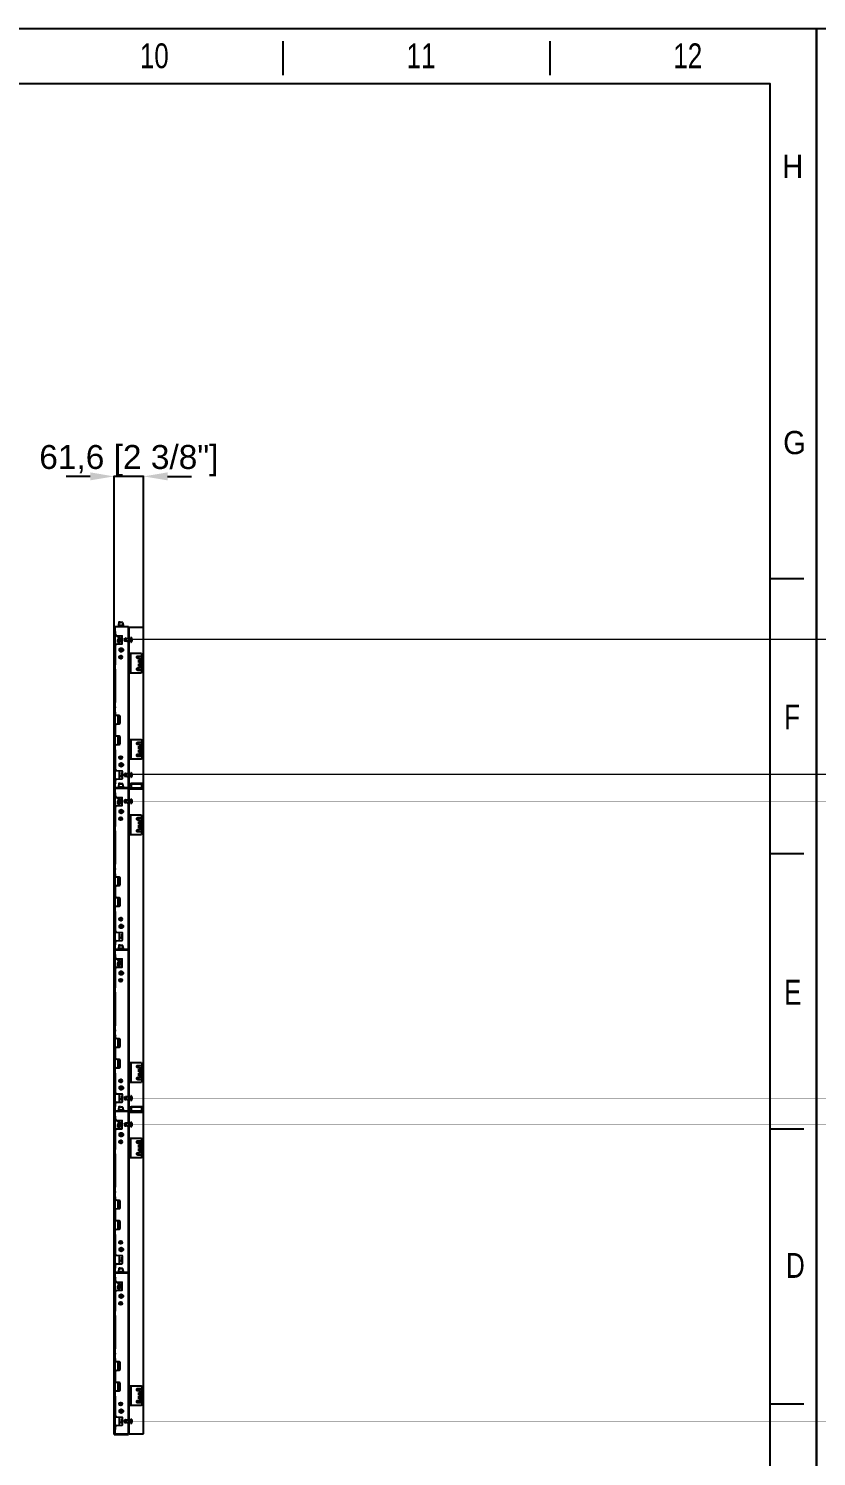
# Model space of a CAD drawing. Header units: millimetres. Extents: x 710 to 26878, y 589 to 5187.
# Drawn here: x 18549 to 20194, y 2204 to 5187 of the extents above; entities that cross this region are included whole.
import ezdxf

# ---------------------------------------------------------------- set-up
doc = ezdxf.new("R2010")
doc.units = ezdxf.units.MM
doc.layers.add('02___PRT_ALL_AXES', color=7, linetype='Continuous')
doc.layers.add('1轮廓线', color=7, linetype='Continuous', lineweight=25)
doc.styles.add('CKSTANDARD', font='arial.ttf')
doc.styles.add('Roamns', font='romans.shx')
doc.styles.get("Standard").update_dxf_attribs({"font": 'arial.ttf'})
doc.dimstyles.new('ISO-25', dxfattribs={"dimtxt": 50, "dimasz": 50, "dimexe": 1.25, "dimexo": 0.625, "dimtad": 1, "dimtxsty": 'Standard', "dimcen": 2.5, "dimadec": 0, "dimazin": 0, "dimtfac": 1, "dimtmove": 0, "dimatfit": 3, "dimfxl": 1, "dimarcsym": 0})

# ---------------------------------------------------------------- blocks, each defined once
blk = doc.blocks.new('standard template')
for p, q in [((31619, 30728), (31619, 30325)), ((34791, 30728), (34791, 30325)), ((37812, 24334), (37409, 24334)), ((37812, 21062), (37409, 21062)), ((37812, 17790), (37409, 17790)), ((37812, 14517), (37409, 14517))]:
    blk.add_line(p, q)
blk.add_lwpolyline([(37963, 4700), (-97, 4700), (-97, 30879), (37963, 30879)], close=True)
at = {"color": 7}
blk.add_lwpolyline([(456, 6674), (456, 5964), (456, 5254), (456, 30226), (37409, 30226), (37409, 5254)], dxfattribs=at)
at = {"style": 'CKSTANDARD'}
for s, height, width, p in [('10', 294.8, 0.75, (29918, 30408)), ('11', 294.8, 0.75, (33090, 30408)), ('12', 294.8, 0.75, (36261, 30408)), ('H', 276, 0.9, (37555, 29102)), ('G', 276, 0.9, (37567, 25817)), ('F', 295, 0.75, (37578, 22543)), ('E', 295, 0.75, (37578, 19270)), ('D', 295, 0.75, (37601, 16020))]:
    blk.add_text(s, height=height, dxfattribs=dict(at, width=width)).set_placement(p)
at = {"style": 'Roamns'}
for tag, p in [('PAGE_NAME', (27466, 7594)), ('PROJECT_NAME', (27466, 6884)), ('DRAWN_NAME', (27466, 6174)), ('VERSION', (34241, 6174)), ('SELECT_DATA', (27466, 5464)), ('PAGE_NUMBER', (34241, 5464))]:
    blk.add_attdef(tag, p, '', height=285, dxfattribs=at)
blk = doc.blocks.new('SFX')
at = {"color": 7, "linetype": 'Continuous'}
for p, q in [((15674.6, 2596.7), (15673.5, 2590.6)), ((15674.6, 2596.7), (15677.8, 2596.7)), ((15677.8, 2597.1), (15675.1, 2597.1)), ((15677.8, 2595.7), (15677.8, 2597.1)), ((15679.2, 2595.7), (15677.8, 2595.7)), ((15679.2, 2595.7), (15679.2, 2597.1)), ((15679.2, 2597.1), (15681.8, 2597.1)), ((15679.2, 2596.7), (15682.3, 2596.7)), ((15682.3, 2596.7), (15683.4, 2590.6)), ((15664.6, 2250.1), (15664.6, 2587.6)), ((15664.6, 2587.6), (15694.4, 2587.6)), ((15666.9, 2250.1), (15666.9, 2587.6)), ((15694.4, 2587.1), (15666.9, 2587.1)), ((15666.9, 2577.6), (15667.7, 2576.8)), ((15667.7, 2572.7), (15666.9, 2572.7)), ((15667.7, 2570.8), (15667.7, 2576.8)), ((15669.6, 2568.8), (15681.2, 2568.4)), ((15670.3, 2568.8), (15670.3, 2568.4)), ((15671.3, 2568.7), (15671.3, 2567.4)), ((15672, 2568.7), (15672, 2567.4)), ((15672.5, 2568.7), (15672.5, 2567.3)), ((15673.5, 2590.6), (15683.4, 2590.6)), ((15673.5, 2564.6), (15673.5, 2567.3)), ((15676, 2568.6), (15676, 2551.1)), ((15681.7, 2551.8), (15681.7, 2567.9)), ((15694.4, 2250.1), (15694.4, 2587.6)), ((15667.7, 2508.5), (15667.7, 2548.9)), ((15669.6, 2550.9), (15681.2, 2551.3)), ((15672.7, 2558.7), (15674.2, 2563.6)), ((15672.7, 2554.2), (15672.7, 2558.7)), ((15672.7, 2554.2), (15676, 2554.2)), ((15673.2, 2553.7), (15676, 2553.7)), ((15673.5, 2564.6), (15676, 2564.6)), ((15674.2, 2564.6), (15674.2, 2558.7)), ((15674.2, 2558.7), (15676, 2558.7)), ((15675.9, 2554.7), (15676, 2554.7)), ((15676.5, 2539.4), (15676.5, 2538.3)), ((15677.7, 2541.3), (15677.7, 2539.1)), ((15677.7, 2539.1), (15681.5, 2539.1)), ((15679.7, 2541.8), (15679.7, 2540.9)), ((15679.7, 2540.9), (15679.7, 2539.1)), ((15679.7, 2540.9), (15681.5, 2540.9)), ((15681.5, 2536.7), (15681.5, 2541)), ((15667.7, 2508.5), (15666.9, 2507.7)), ((15680, 2521.6), (15680, 2526.1)), ((15666.9, 2498.7), (15667.7, 2497.9)), ((15667.7, 2497.2), (15666.9, 2497.2)), ((15667.7, 2487.2), (15666.9, 2487.2)), ((15667.7, 2483.2), (15666.9, 2483.2)), ((15667.7, 2429.6), (15667.7, 2497.9)), ((15664.6, 2418.8), (15666.9, 2418.8)), ((15667.7, 2433.7), (15666.9, 2433.7)), ((15667.7, 2429.6), (15666.9, 2428.8)), ((15666.9, 2419.4), (15667.1, 2419.4)), ((15666.9, 2418.2), (15667.1, 2418.2)), ((15666.9, 2408.8), (15667.7, 2408)), ((15667.7, 2404), (15666.9, 2404)), ((15667.7, 2403.3), (15667.7, 2408)), ((15675, 2401.5), (15669.1, 2401.8)), ((15672.8, 2384.1), (15672.8, 2401.6)), ((15673.4, 2384.1), (15673.4, 2400.6)), ((15673.4, 2400.6), (15674.4, 2400.6)), ((15674.4, 2399.6), (15673.4, 2399.6)), ((15673.4, 2386.7), (15674.4, 2386.7)), ((15673.8, 2400.6), (15673.8, 2401.5)), ((15674.4, 2399.1), (15674.4, 2400.8)), ((15676.4, 2400.8), (15674.4, 2400.8)), ((15674.4, 2399.3), (15676.9, 2399.3)), ((15674.4, 2384.2), (15674.4, 2397.7)), ((15674.4, 2393.8), (15676.9, 2393.8)), ((15674.7, 2393.8), (15674.7, 2397.3)), ((15676.9, 2399.2), (15674.9, 2399.2)), ((15676.9, 2398.2), (15674.9, 2398.2)), ((15676.9, 2397.8), (15674.9, 2397.8)), ((15676.9, 2397.6), (15674.9, 2397.6)), ((15674.9, 2393.8), (15674.9, 2384.2)), ((15676.4, 2400.8), (15676.4, 2399.3)), ((15676.7, 2397.8), (15676.7, 2398.2)), ((15676.7, 2397), (15676.7, 2397.6)), ((15676.7, 2397), (15676.9, 2397)), ((15676.9, 2386.2), (15676.9, 2399.5)), ((15667.7, 2360.3), (15667.7, 2382.4)), ((15669.1, 2383.9), (15675, 2384.2)), ((15675, 2358.5), (15669.1, 2358.8)), ((15672.8, 2341.1), (15672.8, 2358.6)), ((15674.4, 2384.7), (15673.4, 2384.7)), ((15673.4, 2358.6), (15673.4, 2341.1)), ((15673.8, 2356.4), (15673.8, 2358.5)), ((15673.8, 2357.6), (15673.8, 2358.5)), ((15673.8, 2358.5), (15673.8, 2357.6)), ((15673.8, 2357.4), (15673.8, 2357.6)), ((15673.8, 2357.6), (15673.8, 2357.6)), ((15673.8, 2357.4), (15676.7, 2357.4)), ((15673.8, 2356.4), (15676.9, 2356.4)), ((15674.4, 2344), (15674.4, 2356.4)), ((15674.5, 2357.6), (15674.5, 2357.6)), ((15674.7, 2357.4), (15674.7, 2357.6)), ((15674.7, 2357.6), (15674.7, 2357.6)), ((15674.9, 2357.6), (15674.8, 2357.6)), ((15674.9, 2357.4), (15674.9, 2357.6)), ((15674.9, 2356.4), (15674.9, 2347.8)), ((15675, 2357.6), (15675, 2358.5)), ((15675.1, 2358.5), (15675.1, 2357.6)), ((15675.1, 2357.6), (15675.1, 2357.6)), ((15676.3, 2357.4), (15676.3, 2356.4)), ((15676.9, 2343.2), (15676.9, 2356.5)), ((15667.7, 2339.8), (15666.9, 2339)), ((15666.9, 2330), (15667.7, 2329.2)), ((15667.7, 2328.5), (15666.9, 2328.5)), ((15667.7, 2288.8), (15667.7, 2329.2)), ((15669.1, 2340.9), (15675, 2341.2)), ((15673.4, 2356.1), (15674.4, 2356.1)), ((15673.4, 2354.1), (15674.4, 2354.1)), ((15674.4, 2352.1), (15673.4, 2352.1)), ((15673.4, 2342), (15674.4, 2342)), ((15674.4, 2347.8), (15676.9, 2347.8)), ((15674.4, 2341.2), (15674.4, 2342.6)), ((15674.4, 2342.3), (15676.7, 2342.3)), ((15674.7, 2347.8), (15674.7, 2344.3)), ((15676.9, 2344.1), (15674.9, 2344.1)), ((15676.9, 2343.8), (15674.9, 2343.8)), ((15674.9, 2343.5), (15676.9, 2343.5)), ((15674.9, 2342.5), (15676.8, 2342.5)), ((15676.4, 2342.3), (15676.4, 2341.9)), ((15676.7, 2344.7), (15676.7, 2344.1)), ((15676.9, 2344.7), (15676.7, 2344.7)), ((15676.7, 2343.8), (15676.7, 2343.5)), ((15667.7, 2318.5), (15666.9, 2318.5)), ((15667.7, 2314.5), (15666.9, 2314.5)), ((15675.7, 2314.4), (15676.5, 2314.4)), ((15676.5, 2314.2), (15675.7, 2314.2)), ((15676, 2313.3), (15675.7, 2313.3)), ((15675.8, 2314.6), (15676.5, 2314.6)), ((15675.8, 2313.1), (15676, 2313.1)), ((15676, 2313.1), (15676, 2313.6)), ((15676.5, 2313.6), (15676, 2313.6)), ((15676.2, 2312.3), (15678.4, 2312.3)), ((15676.5, 2312.3), (15676.5, 2315.8)), ((15676.5, 2314.7), (15678.4, 2314.7)), ((15676.5, 2299.4), (15676.5, 2298.3)), ((15677.2, 2312), (15677.2, 2311.4)), ((15677.2, 2312), (15678.3, 2312)), ((15677.3, 2315.7), (15677.3, 2316.4)), ((15677.3, 2315.7), (15677.5, 2315.5)), ((15677.5, 2315.5), (15678.5, 2315.5)), ((15678.2, 2315.5), (15678.2, 2316.6)), ((15678.2, 2314.9), (15678.2, 2315.5)), ((15678.2, 2315.3), (15678.2, 2315.5)), ((15678.2, 2315.3), (15678.2, 2314.9)), ((15678.2, 2315.3), (15678.2, 2315.3)), ((15678.2, 2314.9), (15678.4, 2314.9)), ((15678.3, 2311.5), (15678.3, 2312.3)), ((15678.5, 2311.5), (15678.3, 2311.5)), ((15678.4, 2314.9), (15678.4, 2312.3)), ((15678.4, 2314.9), (15678.4, 2314.9)), ((15678.4, 2313.6), (15678.5, 2313.6)), ((15678.5, 2311.1), (15678.5, 2316.6)), ((15678.5, 2312.8), (15680.1, 2312.8)), ((15678.5, 2300.8), (15678.5, 2301.7)), ((15678.5, 2300.8), (15680.1, 2300.8)), ((15680.1, 2311.7), (15680.1, 2316)), ((15680.1, 2315.7), (15680.4, 2315.7)), ((15680.4, 2315.5), (15680.1, 2315.5)), ((15680.1, 2314.8), (15681, 2314.8)), ((15680.6, 2312.1), (15680.1, 2312.1)), ((15680.1, 2300.8), (15680.1, 2301.8)), ((15680.4, 2314.8), (15680.4, 2315.7)), ((15681.5, 2296.7), (15681.5, 2301)), ((15667.7, 2260.9), (15667.7, 2266.9)), ((15669.6, 2286.8), (15681.2, 2286.4)), ((15669.6, 2268.9), (15681.2, 2269.3)), ((15676, 2269.7), (15675.9, 2269.1)), ((15676, 2269.1), (15676, 2286.6)), ((15681.7, 2285.9), (15681.7, 2269.8)), ((15664.6, 2250.1), (15694.4, 2250.1)), ((15667.7, 2265), (15666.9, 2265)), ((15667.7, 2260.9), (15666.9, 2260.1)), ((15694.4, 2250.6), (15666.9, 2250.6))]:
    blk.add_line(p, q, dxfattribs=at)
blk.add_lwpolyline([(15674.5, 2357.6), (15674.5, 2357.6), (15674.5, 2357.6), (15674.5, 2357.6), (15674.5, 2357.6), (15674.5, 2357.6), (15674.6, 2357.6), (15674.6, 2357.6), (15674.6, 2357.6), (15674.6, 2357.6), (15674.6, 2357.6), (15674.6, 2357.6), (15674.6, 2357.6), (15674.7, 2357.6), (15674.7, 2357.6), (15674.7, 2357.6), (15674.7, 2357.6), (15674.7, 2357.6), (15674.8, 2357.6), (15674.8, 2357.6), (15674.8, 2357.6), (15674.9, 2357.6), (15674.9, 2357.6), (15674.9, 2357.6), (15675, 2357.6), (15675, 2357.6), (15675.1, 2357.6), (15675.1, 2357.6), (15675.1, 2357.6)], dxfattribs=at)
for centre, radius in [((15679.5, 2538.8), 4), ((15679.5, 2538.8), 3.5), ((15678.4, 2523.8), 3.25), ((15678.4, 2523.8), 2.75), ((15678.4, 2313.8), 3.25), ((15679.5, 2298.8), 4), ((15678.4, 2313.8), 2.75), ((15679.5, 2298.8), 3.5)]:
    blk.add_circle(centre, radius, dxfattribs=at)
for centre, radius, start, end in [((15675.1, 2596.6), 0.5, 90, 169.5401), ((15681.8, 2596.6), 0.5, 10.4599, 90), ((15669.7, 2570.8), 2, 180, 268), ((15671.3, 2568.4), 1, 180, 270), ((15672, 2567.9), 0.5, 270, 0), ((15681.2, 2567.9), 0.5, 0, 88), ((15669.7, 2548.9), 2, 92, 180), ((15673.2, 2554.2), 0.5, 180, 270), ((15681.2, 2551.8), 0.5, 272, 0), ((15667.1, 2418.8), 0.6, 270, 90), ((15669.2, 2403.3), 1.5, 180, 267), ((15674.9, 2397.7), 1.5, 90, 180), ((15674.9, 2397.7), 0.5, 90, 180), ((15674.9, 2397.3), 0.5, 90, 180), ((15674.9, 2397.3), 0.25, 90, 180), ((15674.9, 2399.5), 2, 0, 87), ((15674.9, 2386.2), 2, 273, 0), ((15669.2, 2382.4), 1.5, 93, 180), ((15669.2, 2360.3), 1.5, 180, 267), ((15674.6, 2356.2), 1.47, 93.1542, 93.4167), ((15674.6, 2356.5), 1.12, 93.4199, 93.8034), ((15674.5, 2357.7), 0.1, 269.5906, 282.5108), ((15674.9, 2356.5), 2, 0, 87), ((15669.2, 2339.4), 1.5, 93, 166.4821), ((15674.9, 2344), 1.5, 180, 270), ((15674.9, 2344.3), 0.5, 202.6838, 270), ((15674.9, 2344), 0.5, 180, 270), ((15674.9, 2344.3), 0.25, 180, 270), ((15674.9, 2343.2), 2, 273, 0), ((15678.2, 2313), 0.3, 0, 47.4527), ((15669.7, 2288.8), 2, 180, 268), ((15669.7, 2266.9), 2, 92, 180), ((15681.2, 2285.9), 0.5, 0, 88), ((15681.2, 2269.8), 0.5, 272, 0)]:
    blk.add_arc(centre, radius, start, end, dxfattribs=at)
for centre, major_axis, start_param, end_param in [((15676.3, 2357.6), (2.5, 0), 2.133333, 2.941258), ((15675.3, 2357.6), (1.5, 0), 2.941258, 3.141593)]:
    blk.add_ellipse(centre, major_axis=major_axis, ratio=0.010472, start_param=start_param, end_param=end_param, dxfattribs=at)
for points, knots in [([(15675.4, 2555), (15675.4, 2555.3), (15675.3, 2555.9), (15675.3, 2556.8), (15675.2, 2557.8), (15675.2, 2558.4), (15675.2, 2558.7)], [0, 0, 0, 0, 0.249676, 0.499611, 0.749736, 1, 1, 1, 1]), ([(15675.9, 2554.7), (15675.9, 2554.7), (15675.9, 2554.7), (15675.8, 2554.7), (15675.7, 2554.7), (15675.7, 2554.8), (15675.6, 2554.8), (15675.5, 2554.8), (15675.5, 2554.9), (15675.5, 2554.9), (15675.4, 2554.9), (15675.4, 2555), (15675.4, 2555)], [0, 0, 0, 0, 0.121008, 0.241247, 0.36109, 0.481137, 0.602404, 0.726734, 0.791174, 0.857896, 0.927515, 1, 1, 1, 1]), ([(15675.4, 2555), (15675.5, 2555), (15675.7, 2555), (15675.9, 2555), (15676, 2555)], [0, 0, 0, 0, 0.447573, 1, 1, 1, 1]), ([(15673.8, 2357.6), (15673.8, 2357.6), (15673.8, 2357.6), (15673.8, 2357.6), (15673.8, 2357.6), (15673.8, 2357.6), (15673.8, 2357.6), (15673.8, 2357.6), (15673.9, 2357.6), (15673.9, 2357.6), (15673.9, 2357.6), (15673.9, 2357.6), (15673.9, 2357.6), (15673.9, 2357.6), (15673.9, 2357.6), (15673.9, 2357.6), (15673.9, 2357.6), (15674, 2357.6), (15674, 2357.6), (15674, 2357.6), (15674.1, 2357.6), (15674.1, 2357.6), (15674.1, 2357.6), (15674.2, 2357.6), (15674.2, 2357.6), (15674.3, 2357.6)], [0, 0, 0, 0, 0.000397, 0.001341, 0.002873, 0.005, 0.007721, 0.011035, 0.019436, 0.030188, 0.043272, 0.058671, 0.076345, 0.096242, 0.118309, 0.168736, 0.227192, 0.293102, 0.365785, 0.444557, 0.528683, 0.617368, 0.70981, 0.805123, 1, 1, 1, 1]), ([(15674.3, 2357.6), (15674.3, 2357.6), (15674.4, 2357.6), (15674.5, 2357.6), (15674.5, 2357.6)], [0, 0, 0, 0, 0.264624, 1, 1, 1, 1]), ([(15674.5, 2357.6), (15674.5, 2357.6), (15674.5, 2357.6), (15674.5, 2357.6), (15674.5, 2357.6), (15674.5, 2357.6), (15674.5, 2357.6), (15674.5, 2357.6), (15674.5, 2357.6), (15674.5, 2357.6), (15674.5, 2357.6), (15674.5, 2357.6)], [0, 0, 0, 0, 0.230704, 0.430979, 0.600813, 0.740214, 0.849238, 0.928055, 0.956297, 0.977307, 1, 1, 1, 1]), ([(15674.5, 2357.6), (15674.5, 2357.6), (15674.5, 2357.6), (15674.5, 2357.6), (15674.5, 2357.6)], [0, 0, 0, 0, 0.256955, 1, 1, 1, 1]), ([(15674.6, 2357.6), (15674.6, 2357.6), (15674.5, 2357.6), (15674.5, 2357.6), (15674.5, 2357.6)], [0, 0, 0, 0, 0.497217, 1, 1, 1, 1]), ([(15674.7, 2357.6), (15674.6, 2357.6), (15674.6, 2357.6), (15674.6, 2357.6), (15674.6, 2357.6)], [0, 0, 0, 0, 0.569845, 1, 1, 1, 1]), ([(15674.8, 2357.6), (15674.8, 2357.6), (15674.8, 2357.6), (15674.7, 2357.6), (15674.7, 2357.6)], [0, 0, 0, 0, 0.543325, 1, 1, 1, 1]), ([(15675.1, 2357.6), (15675.1, 2357.6), (15675, 2357.6), (15674.9, 2357.6), (15674.9, 2357.6)], [0, 0, 0, 0, 0.271766, 1, 1, 1, 1]), ([(15675.1, 2357.6), (15675.1, 2357.6), (15675.1, 2357.6), (15675.1, 2357.6), (15675.1, 2357.6), (15675.1, 2357.6), (15675.1, 2357.6), (15675.1, 2357.6), (15675.1, 2357.6), (15675.1, 2357.6), (15675.1, 2357.6), (15675.1, 2357.6), (15675.1, 2357.6), (15675.1, 2357.6), (15675.1, 2357.6), (15675.1, 2357.6), (15675.1, 2357.6), (15675.1, 2357.6), (15675, 2357.6), (15675, 2357.6), (15675, 2357.6), (15675, 2357.6), (15675, 2357.6), (15675, 2357.6), (15675, 2357.6)], [0, 0, 0, 0, 0.000431, 0.001551, 0.003388, 0.005941, 0.009206, 0.01318, 0.023233, 0.036061, 0.051623, 0.069875, 0.090733, 0.114084, 0.139811, 0.197932, 0.264155, 0.337294, 0.415974, 0.498813, 0.584384, 0.671202, 0.842554, 1, 1, 1, 1])]:
    blk.add_open_spline(points, degree=3, knots=knots, dxfattribs=at)
at = {"layer": '02___PRT_ALL_AXES', "color": 7, "linetype": 'Continuous'}
for p, q in [((15671.3, 2567.4), (15672, 2567.4)), ((15673.5, 2567.3), (15672.5, 2567.3)), ((15673.5, 2590.6), (15673.5, 2587.6)), ((15674, 2568.6), (15674, 2568.6)), ((15681.7, 2565.1), (15681, 2565.1)), ((15683.4, 2590.6), (15683.4, 2587.6)), ((15681, 2562.6), (15676, 2562.6)), ((15681, 2555.1), (15681, 2565.1)), ((15681.7, 2555.1), (15681, 2555.1)), ((15681, 2275.1), (15676, 2275.1)), ((15681, 2272.6), (15681, 2282.6)), ((15681.7, 2282.6), (15681, 2282.6)), ((15681.7, 2272.6), (15681, 2272.6))]:
    blk.add_line(p, q, dxfattribs=at)
for centre in [(15679.5, 2538.8), (15679.5, 2298.8)]:
    blk.add_circle(centre, 3, dxfattribs=at)
blk.add_arc((15667.7, 2570.3), 6.51, 344.6553, 344.7992, dxfattribs=at)
blk.add_open_spline([(15673.5, 2567.3), (15673.5, 2567.3), (15673.5, 2567.3), (15673.5, 2567.3), (15673.5, 2567.3), (15673.5, 2567.3), (15673.5, 2567.3), (15673.5, 2567.3), (15673.5, 2567.3), (15673.5, 2567.3), (15673.5, 2567.3), (15673.5, 2567.3), (15673.5, 2567.3), (15673.5, 2567.3), (15673.5, 2567.4), (15673.5, 2567.4), (15673.5, 2567.4), (15673.5, 2567.4), (15673.5, 2567.5), (15673.5, 2567.5), (15673.6, 2567.5), (15673.6, 2567.6), (15673.6, 2567.7), (15673.7, 2567.8), (15673.7, 2567.9), (15673.7, 2568), (15673.8, 2568.1), (15673.8, 2568.2), (15673.9, 2568.4), (15673.9, 2568.5), (15674, 2568.6)], degree=3, knots=[0, 0, 0, 0, 0.000071, 0.000284, 0.000638, 0.001135, 0.001772, 0.002551, 0.004533, 0.007078, 0.010185, 0.013854, 0.018083, 0.028208, 0.040534, 0.055037, 0.071688, 0.09045, 0.111285, 0.134154, 0.159013, 0.21452, 0.277426, 0.347338, 0.423856, 0.50658, 0.595122, 0.689102, 0.788149, 1, 1, 1, 1], dxfattribs=at)
blk = doc.blocks.new('*U81')
blk.add_blockref('SFX', (-15679.5, -2423.6))
blk = doc.blocks.new('*U82')
at = {"color": 0, "linetype": 'ByBlock', "lineweight": -2, "transparency": 16777216}
for p in [(0, 1350), (0, 1012.5), (0, 675), (0, 337.5), (0, 0)]:
    blk.add_blockref('*U81', p, dxfattribs=at)
blk = doc.blocks.new('rdgx')
at = {"color": 114, "linetype": 'Continuous', "lineweight": -3, "true_color": 0x139b48}
for p, q in [((18120.1, 8185.2), (18120.1, 8868.7)), ((18120.1, 8868.7), (18146.4, 8868.7)), ((18124.1, 8866.2), (18120.1, 8866.2)), ((18124.1, 8857.7), (18124.1, 8867.7)), ((18149.6, 8868.2), (18149.6, 8864.2)), ((18150.1, 8867.7), (18149.6, 8868.2)), ((18150.1, 8864.7), (18149.6, 8864.2)), ((18150.1, 8867.7), (18150.1, 8864.7)), ((18150.1, 8857.7), (18120.1, 8857.7)), ((18150.1, 8185.2), (18150.1, 8857.7)), ((18123.8, 8763.7), (18123.8, 8801.7)), ((18124.1, 8763), (18124.1, 8802.5)), ((18124.8, 8802.7), (18150.1, 8802.7)), ((18146.6, 8762.7), (18146.6, 8802.7)), ((18150.1, 8800.2), (18146.6, 8800.2)), ((18124.1, 8797.2), (18124.2, 8797.2)), ((18124.6, 8796.7), (18124.1, 8796.7)), ((18124.6, 8796.7), (18124.6, 8768.7)), ((18125.1, 8797.2), (18125.1, 8797.7)), ((18133.1, 8797.7), (18125.1, 8797.7)), ((18133.1, 8797.2), (18125.1, 8797.2)), ((18126.6, 8774.7), (18126.6, 8790.7)), ((18126.6, 8790.7), (18127.1, 8790.7)), ((18126.6, 8774.7), (18127.1, 8774.7)), ((18127.1, 8774.7), (18127.1, 8790.7)), ((18129.1, 8793.2), (18129.1, 8792.7)), ((18129.1, 8793.2), (18133.1, 8793.2)), ((18129.1, 8792.7), (18133.1, 8792.7)), ((18129.1, 8772.2), (18129.1, 8772.7)), ((18133.1, 8772.7), (18129.1, 8772.7)), ((18133.1, 8772.2), (18129.1, 8772.2)), ((18133.1, 8797.2), (18133.1, 8797.7)), ((18133.1, 8793.2), (18133.1, 8792.7)), ((18133.1, 8772.2), (18133.1, 8772.7)), ((18133.6, 8793.7), (18133.6, 8796.7)), ((18133.6, 8796.7), (18134.1, 8796.7)), ((18133.6, 8793.7), (18134.1, 8793.7)), ((18133.6, 8768.7), (18133.6, 8771.7)), ((18133.6, 8771.7), (18134.1, 8771.7)), ((18134.1, 8793.7), (18134.1, 8796.7)), ((18134.1, 8768.7), (18134.1, 8771.7)), ((18124.6, 8768.7), (18124.1, 8768.7)), ((18124.1, 8768.2), (18124.2, 8768.2)), ((18150.1, 8762.7), (18124.8, 8762.7)), ((18125.1, 8768.2), (18125.1, 8767.7)), ((18125.1, 8768.2), (18133.1, 8768.2)), ((18125.1, 8767.7), (18133.1, 8767.7)), ((18133.1, 8768.2), (18133.1, 8767.7)), ((18133.6, 8768.7), (18134.1, 8768.7)), ((18150.1, 8765.2), (18146.6, 8765.2)), ((18123.8, 8284.2), (18123.8, 8246.2)), ((18124.1, 8285), (18124.1, 8245.5)), ((18124.1, 8279.7), (18124.2, 8279.7)), ((18124.6, 8279.2), (18124.1, 8279.2)), ((18124.6, 8279.2), (18124.6, 8251.2)), ((18124.8, 8285.2), (18150.1, 8285.2)), ((18133.1, 8280.2), (18125.1, 8280.2)), ((18125.1, 8279.7), (18125.1, 8280.2)), ((18133.1, 8279.7), (18125.1, 8279.7)), ((18126.6, 8273.2), (18127.1, 8273.2)), ((18126.6, 8257.2), (18126.6, 8273.2)), ((18127.1, 8257.2), (18127.1, 8273.2)), ((18129.1, 8275.7), (18133.1, 8275.7)), ((18129.1, 8275.7), (18129.1, 8275.2)), ((18129.1, 8275.2), (18133.1, 8275.2)), ((18133.1, 8279.7), (18133.1, 8280.2)), ((18133.1, 8275.7), (18133.1, 8275.2)), ((18133.6, 8279.2), (18134.1, 8279.2)), ((18133.6, 8276.2), (18133.6, 8279.2)), ((18133.6, 8276.2), (18134.1, 8276.2)), ((18134.1, 8276.2), (18134.1, 8279.2)), ((18146.6, 8285.2), (18146.6, 8245.2)), ((18150.1, 8282.7), (18146.6, 8282.7)), ((18124.6, 8251.2), (18124.1, 8251.2)), ((18124.1, 8250.7), (18124.2, 8250.7)), ((18150.1, 8245.2), (18124.8, 8245.2)), ((18125.1, 8250.7), (18133.1, 8250.7)), ((18125.1, 8250.7), (18125.1, 8250.2)), ((18125.1, 8250.2), (18133.1, 8250.2)), ((18126.6, 8257.2), (18127.1, 8257.2)), ((18133.1, 8255.2), (18129.1, 8255.2)), ((18129.1, 8254.7), (18129.1, 8255.2)), ((18133.1, 8254.7), (18129.1, 8254.7)), ((18133.1, 8254.7), (18133.1, 8255.2)), ((18133.1, 8250.7), (18133.1, 8250.2)), ((18133.6, 8254.2), (18134.1, 8254.2)), ((18133.6, 8251.2), (18133.6, 8254.2)), ((18133.6, 8251.2), (18134.1, 8251.2)), ((18134.1, 8251.2), (18134.1, 8254.2)), ((18150.1, 8247.7), (18146.6, 8247.7)), ((18150.1, 8185.2), (18120.1, 8185.2))]:
    blk.add_line(p, q, dxfattribs=at)
for centre, radius, start, end in [((18124.8, 8801.7), 1, 90, 180), ((18125.1, 8796.7), 1, 90, 180), ((18125.1, 8796.7), 0.5, 90, 180), ((18129.1, 8790.7), 2.5, 90, 180), ((18129.1, 8774.7), 2.5, 180, 270), ((18129.1, 8790.7), 2, 90, 180), ((18129.1, 8774.7), 2, 180, 270), ((18133.1, 8796.7), 1, 0, 90), ((18133.1, 8796.7), 0.5, 0, 90), ((18133.1, 8793.7), 1, 270, 0), ((18133.1, 8793.7), 0.5, 270, 0), ((18133.1, 8771.7), 1, 0, 90), ((18133.1, 8771.7), 0.5, 0, 90), ((18124.8, 8763.7), 1, 180, 270), ((18125.1, 8768.7), 1, 180, 270), ((18125.1, 8768.7), 0.5, 180, 270), ((18133.1, 8768.7), 1, 270, 0), ((18133.1, 8768.7), 0.5, 270, 0), ((18124.8, 8284.2), 1, 90, 180), ((18125.1, 8279.2), 1, 90, 180), ((18125.1, 8279.2), 0.5, 90, 180), ((18129.1, 8273.2), 2.5, 90, 180), ((18129.1, 8273.2), 2, 90, 180), ((18133.1, 8279.2), 1, 0, 90), ((18133.1, 8279.2), 0.5, 0, 90), ((18133.1, 8276.2), 1, 270, 0), ((18133.1, 8276.2), 0.5, 270, 0), ((18124.8, 8246.2), 1, 180, 270), ((18125.1, 8251.2), 1, 180, 270), ((18125.1, 8251.2), 0.5, 180, 270), ((18129.1, 8257.2), 2.5, 180, 270), ((18129.1, 8257.2), 2, 180, 270), ((18133.1, 8254.2), 1, 0, 90), ((18133.1, 8254.2), 0.5, 0, 90), ((18133.1, 8251.2), 1, 270, 0), ((18133.1, 8251.2), 0.5, 270, 0)]:
    blk.add_arc(centre, radius, start, end, dxfattribs=at)
at = {"layer": '02___PRT_ALL_AXES', "color": 114, "linetype": 'Continuous', "lineweight": -3, "true_color": 0x139b48}
for p, q in [((18124.1, 8867.7), (18146.4, 8867.7)), ((18146.4, 8868.7), (18146.4, 8857.7)), ((18146.4, 8868.2), (18149.6, 8868.2)), ((18146.4, 8864.2), (18149.6, 8864.2)), ((18130.1, 8789.6), (18127.1, 8789.6)), ((18130.1, 8783.9), (18127.1, 8783.9)), ((18130.1, 8781.6), (18127.1, 8781.6)), ((18130.1, 8775.9), (18127.1, 8775.9)), ((18130.1, 8783.9), (18130.1, 8789.6)), ((18130.1, 8775.9), (18130.1, 8781.6)), ((18130.1, 8272.1), (18127.1, 8272.1)), ((18130.1, 8266.4), (18127.1, 8266.4)), ((18130.1, 8264.1), (18127.1, 8264.1)), ((18130.1, 8266.4), (18130.1, 8272.1)), ((18130.1, 8258.4), (18130.1, 8264.1)), ((18130.1, 8258.4), (18127.1, 8258.4))]:
    blk.add_line(p, q, dxfattribs=at)
blk = doc.blocks.new('*U168')
blk.add_blockref('rdgx', (-18135.1, -8527))
blk = doc.blocks.new('*U169')
at = {"color": 0, "linetype": 'ByBlock', "lineweight": -2, "transparency": 16777216}
for p in [(0, 675), (0, 0)]:
    blk.add_blockref('*U168', p, dxfattribs=at)
blk = doc.blocks.new('tghb')
at = {"layer": '1轮廓线', "linetype": 'Continuous', "lineweight": 25}
for p, q in [((15727.2, 4005.7), (15729, 4007.5)), ((15727.2, 4005.3), (15727.2, 4005.7)), ((15727.2, 4003.7), (15727.2, 4005.3)), ((15727.2, 4002.2), (15727.2, 4003.4)), ((15727.2, 4000.3), (15727.2, 4001.9)), ((15727.2, 3999.9), (15727.2, 4000.3)), ((15729, 3998.1), (15727.2, 3999.9)), ((15729, 4007.5), (15729.6, 4007.5)), ((15729.6, 3998.1), (15729, 3998.1)), ((15729.5, 4001.6), (15729.5, 4004.1)), ((15729.6, 4007.5), (15729.7, 4007.4)), ((15729.7, 3998.2), (15729.6, 3998.1)), ((15729.7, 4007.4), (15729.7, 4005.1)), ((15729.7, 4005.1), (15733.2, 4005.1)), ((15729.7, 4000.6), (15729.7, 3998.2)), ((15733.2, 4000.6), (15729.7, 4000.6)), ((15733.2, 4007), (15734.2, 4007.5)), ((15733.2, 4005.1), (15733.2, 4007)), ((15733.2, 3998.6), (15733.2, 4000.6)), ((15734.2, 3998.1), (15733.2, 3998.6)), ((15734.2, 4007.5), (15734.9, 4007.5)), ((15734.9, 3998.1), (15734.2, 3998.1)), ((15734.9, 4007.5), (15735, 4007.4)), ((15735, 3998.2), (15734.9, 3998.1)), ((15735, 4007.7), (15735, 4005.2)), ((15735, 4005.2), (15735.7, 4005.2)), ((15735.8, 4000.4), (15735, 4000.4)), ((15735, 4000.4), (15735, 3998.2)), ((15735.7, 4005.2), (15735.7, 4005.2)), ((15735.8, 4000), (15735.8, 4000.4)), ((15735.9, 3999.9), (15735.8, 4000)), ((15735.9, 4005), (15735.9, 4005)), ((15735.9, 3999.9), (15735.9, 3999.9)), ((15736.3, 4005.8), (15736.3, 4005.8)), ((15736.3, 4005.8), (15736.4, 4005.8)), ((15736.4, 4005.8), (15736.4, 4005.8)), ((15736.4, 4000.7), (15736.4, 4000.7)), ((15736.8, 3999.9), (15736.8, 3999.9)), ((15736.9, 3999.9), (15736.8, 3999.9)), ((15736.9, 4005), (15736.9, 4005)), ((15736.9, 3999.9), (15736.9, 3999.9)), ((15737.3, 4005.8), (15737.3, 4005.8)), ((15737.3, 4005.8), (15737.4, 4005.8)), ((15737.4, 4005.8), (15737.4, 4005.8)), ((15737.4, 4000.7), (15737.4, 4000.7)), ((15737.8, 3999.9), (15737.8, 3999.9)), ((15737.9, 3999.9), (15737.8, 3999.9)), ((15737.9, 4005), (15737.9, 4005)), ((15737.9, 3999.9), (15737.9, 3999.9)), ((15738.3, 4005.8), (15738.3, 4005.8)), ((15738.3, 4005.8), (15738.4, 4005.8)), ((15738.4, 4005.8), (15738.4, 4005.8)), ((15738.4, 4000.7), (15738.4, 4000.7)), ((15738.8, 3999.9), (15738.8, 3999.9)), ((15738.9, 3999.9), (15738.8, 3999.9)), ((15738.9, 4005), (15738.9, 4005)), ((15738.9, 3999.9), (15738.9, 3999.9)), ((15739.3, 4005.8), (15739.3, 4005.8)), ((15739.3, 4005.8), (15739.4, 4005.8)), ((15739.4, 4005.8), (15739.4, 4005.8)), ((15739.4, 4000.7), (15739.4, 4000.7)), ((15739.8, 3999.9), (15739.8, 3999.9)), ((15739.9, 3999.9), (15739.8, 3999.9)), ((15739.9, 4005), (15739.9, 4005)), ((15739.9, 3999.9), (15739.9, 3999.9)), ((15740.3, 4005.8), (15740.3, 4005.8)), ((15740.3, 4005.8), (15740.4, 4005.8)), ((15740.4, 4005.8), (15740.4, 4005.8)), ((15740.4, 4000.7), (15740.4, 4000.7)), ((15742.7, 4004.3), (15740.5, 4004.3)), ((15740.5, 4004.3), (15740.5, 4001.3)), ((15742.9, 4002.8), (15740.5, 4002.8)), ((15740.5, 4001.3), (15742.7, 4001.3)), ((15740.8, 3999.9), (15740.8, 3999.9)), ((15740.9, 3999.9), (15740.8, 3999.9)), ((15740.9, 4005), (15740.9, 4005)), ((15740.9, 3999.9), (15740.9, 3999.9)), ((15741.3, 4005.8), (15741.3, 4005.8)), ((15741.3, 4005.8), (15741.4, 4005.8)), ((15741.4, 4005.8), (15741.4, 4005.8)), ((15741.4, 4000.7), (15741.4, 4000.7)), ((15741.8, 3999.9), (15741.8, 3999.9)), ((15741.9, 3999.9), (15741.8, 3999.9)), ((15741.9, 4005), (15741.9, 4005)), ((15741.9, 3999.9), (15741.9, 3999.9)), ((15742.3, 4005.8), (15742.3, 4005.8)), ((15742.3, 4005.8), (15742.4, 4005.8)), ((15742.4, 4005.8), (15742.4, 4005.8)), ((15742.4, 4000.7), (15742.4, 4000.7)), ((15743, 4004.6), (15742.7, 4004.3)), ((15742.7, 4001.3), (15743, 4001)), ((15743, 4000.4), (15742.7, 4000.1)), ((15742.7, 4000.1), (15742.7, 4000.1)), ((15742.9, 4005), (15742.9, 4005)), ((15743, 4005.2), (15743, 4005.2)), ((15743, 4005.2), (15743, 4004.6)), ((15743, 4004.6), (15743, 4001)), ((15743, 4001), (15743, 4000.4))]:
    blk.add_line(p, q, dxfattribs=at)
at = {"layer": '1轮廓线'}
for p, q in [((15727.2, 4005.3), (15729.5, 4004.1)), ((15727.2, 4000.3), (15729.5, 4001.6)), ((15729.5, 4004.1), (15729.9, 4002.8)), ((15729.5, 4001.6), (15729.9, 4002.8)), ((15740.5, 4004.3), (15740.1, 4002.8)), ((15740.5, 4001.3), (15740.1, 4002.8))]:
    blk.add_line(p, q, dxfattribs=at)
at = {"layer": '1轮廓线', "linetype": 'Continuous', "lineweight": 25}
for points, degree, knots in [([(15727.2, 4003.4), (15727.2, 4003.4), (15727.2, 4003.5), (15727.2, 4003.5), (15727.2, 4003.6), (15727.2, 4003.6), (15727.2, 4003.7), (15727.2, 4003.7)], 2, [0, 0, 0, 0.25, 0.25, 0.5, 0.75, 0.75, 1, 1, 1]), ([(15727.2, 4001.9), (15727.2, 4002), (15727.2, 4002.1), (15727.2, 4002.1), (15727.2, 4002.2), (15727.2, 4002.2), (15727.2, 4002.2), (15727.2, 4002.2)], 2, [0, 0, 0, 0.250039, 0.250039, 0.500079, 0.750118, 0.750118, 1, 1, 1]), ([(15738.9, 3999.9), (15738.9, 3999.9), (15738.9, 3999.9), (15738.9, 3999.9), (15738.9, 3999.9), (15738.9, 3999.9)], 3, [0, 0, 0, 0, 0.097677, 0.097677, 1, 1, 1, 1]), ([(15741.9, 3999.9), (15741.9, 3999.9), (15741.9, 3999.9), (15741.9, 3999.9), (15741.9, 3999.9), (15741.9, 3999.9)], 3, [0, 0, 0, 0, 0.90212, 0.90212, 1, 1, 1, 1]), ([(15743, 4004.3), (15742.8, 4004.3), (15742.7, 4004.3), (15742.7, 4004.3)], 2, [0, 0, 0, 0.500069, 1, 1, 1]), ([(15742.9, 4002.8), (15742.8, 4003), (15742.7, 4003.2), (15742.7, 4003.4), (15742.7, 4003.8), (15742.8, 4004.1), (15742.9, 4004.3)], 2, [0, 0, 0, 0.25, 0.25, 0.5, 0.75, 1, 1, 1]), ([(15742.9, 4001.3), (15742.8, 4001.5), (15742.7, 4001.7), (15742.7, 4001.9), (15742.7, 4002.3), (15742.8, 4002.6), (15742.9, 4002.8)], 2, [0, 0, 0, 0.25, 0.25, 0.5, 0.75, 1, 1, 1])]:
    blk.add_open_spline(points, degree=degree, knots=knots, dxfattribs=at)
for points, degree in [([(15735.7, 4005.2), (15735.8, 4005.2), (15735.8, 4005.1), (15735.9, 4005)], 3), ([(15735.9, 4005), (15736, 4005.3), (15736.2, 4005.5), (15736.3, 4005.8)], 3), ([(15736.2, 4005.6), (15736, 4005.3), (15735.9, 4005)], 2), ([(15736.4, 4000.7), (15736.2, 4000.4), (15736.1, 4000.1), (15735.9, 3999.9)], 3), ([(15736.4, 4005.8), (15736.6, 4005.5), (15736.7, 4005.3), (15736.9, 4005)], 3), ([(15736.8, 3999.9), (15736.7, 4000.1), (15736.5, 4000.4), (15736.4, 4000.7)], 3), ([(15736.9, 4005), (15737, 4005.3), (15737.2, 4005.5), (15737.3, 4005.8)], 3), ([(15737.4, 4000.7), (15737.2, 4000.4), (15737.1, 4000.1), (15736.9, 3999.9)], 3), ([(15736.9, 3999.9), (15736.9, 3999.9), (15736.9, 3999.9), (15736.9, 3999.9)], 3), ([(15737.3, 4005.7), (15737.3, 4005.8), (15737.3, 4005.8), (15737.3, 4005.8)], 3), ([(15737.4, 4005.8), (15737.6, 4005.5), (15737.7, 4005.3), (15737.9, 4005)], 3), ([(15737.8, 3999.9), (15737.7, 4000.1), (15737.5, 4000.4), (15737.4, 4000.7)], 3), ([(15737.9, 4005), (15738, 4005.3), (15738.2, 4005.5), (15738.3, 4005.8)], 3), ([(15738.4, 4000.7), (15738.2, 4000.4), (15738.1, 4000.1), (15737.9, 3999.9)], 3), ([(15737.9, 3999.9), (15737.9, 3999.9), (15737.9, 3999.9), (15737.9, 3999.9)], 3), ([(15738.3, 4005.7), (15738.3, 4005.8), (15738.3, 4005.8), (15738.3, 4005.8)], 3), ([(15738.4, 4005.8), (15738.6, 4005.5), (15738.7, 4005.3), (15738.9, 4005)], 3), ([(15738.8, 3999.9), (15738.7, 4000.1), (15738.5, 4000.4), (15738.4, 4000.7)], 3), ([(15738.9, 4005), (15739, 4005.3), (15739.2, 4005.5), (15739.3, 4005.8)], 3), ([(15738.9, 3999.9), (15739.2, 4000.3), (15739.4, 4000.7)], 2), ([(15739.4, 4000.7), (15739.2, 4000.4), (15739.1, 4000.1), (15738.9, 3999.9)], 3), ([(15739.3, 4005.7), (15739.3, 4005.8), (15739.3, 4005.8), (15739.3, 4005.8)], 3), ([(15739.4, 4005.8), (15739.6, 4005.5), (15739.7, 4005.3), (15739.9, 4005)], 3), ([(15739.8, 3999.9), (15739.7, 4000.1), (15739.5, 4000.4), (15739.4, 4000.7)], 3), ([(15739.9, 4005), (15740, 4005.3), (15740.2, 4005.5), (15740.3, 4005.8)], 3), ([(15740.3, 4005.7), (15740.1, 4005.4), (15739.9, 4005)], 2), ([(15740.4, 4000.7), (15740.2, 4000.4), (15740.1, 4000.1), (15739.9, 3999.9)], 3), ([(15740.3, 4005.7), (15740.3, 4005.8), (15740.3, 4005.8), (15740.3, 4005.8)], 3), ([(15740.4, 4005.8), (15740.6, 4005.5), (15740.7, 4005.3), (15740.9, 4005)], 3), ([(15740.8, 3999.9), (15740.7, 4000.1), (15740.5, 4000.4), (15740.4, 4000.7)], 3), ([(15740.9, 4005), (15741, 4005.3), (15741.2, 4005.5), (15741.3, 4005.8)], 3), ([(15741.4, 4000.7), (15741.2, 4000.4), (15741.1, 4000.1), (15740.9, 3999.9)], 3), ([(15741.3, 4005.7), (15741.3, 4005.8), (15741.3, 4005.8), (15741.3, 4005.8)], 3), ([(15741.4, 4005.8), (15741.6, 4005.5), (15741.7, 4005.3), (15741.9, 4005)], 3), ([(15741.8, 3999.9), (15741.7, 4000.1), (15741.5, 4000.4), (15741.4, 4000.7)], 3), ([(15741.9, 4005), (15742, 4005.3), (15742.2, 4005.5), (15742.3, 4005.8)], 3), ([(15742.4, 4000.7), (15742.2, 4000.4), (15742.1, 4000.1), (15741.9, 3999.9)], 3), ([(15742.4, 4005.8), (15742.6, 4005.5), (15742.7, 4005.3), (15742.9, 4005)], 3), ([(15742.7, 4000.1), (15742.6, 4000.3), (15742.5, 4000.5), (15742.4, 4000.7)], 3), ([(15742.7, 4001.3), (15742.7, 4001.3), (15742.8, 4001.3), (15742.9, 4001.3)], 2), ([(15742.9, 4005), (15742.9, 4005.1), (15742.9, 4005.1), (15743, 4005.2)], 3)]:
    blk.add_open_spline(points, degree=degree, dxfattribs=at)
blk = doc.blocks.new('*U165')
at = {"xscale": -1}
for p in [(15735.1, -3692.9), (15735.1, -4312.9)]:
    blk.add_blockref('tghb', p, dxfattribs=at)
blk = doc.blocks.new('*U167')
at = {"color": 0, "linetype": 'ByBlock', "lineweight": -2, "transparency": 16777216}
for p in [(0, 675), (0, 0)]:
    blk.add_blockref('*U165', p, dxfattribs=at)
blk = doc.blocks.new('TDG')
at = {"color": 114, "linetype": 'Continuous', "true_color": 0x139b48}
for p, q in [((21749.8, 6122.6), (21749.8, 6457.6)), ((21779.8, 6457.6), (21749.8, 6457.6)), ((21779.8, 6122.6), (21779.8, 6457.6)), ((21753.5, 6363.6), (21753.5, 6401.6)), ((21753.8, 6362.9), (21753.8, 6402.3)), ((21753.8, 6397.1), (21753.9, 6397.1)), ((21754.3, 6396.6), (21753.8, 6396.6)), ((21754.3, 6396.6), (21754.3, 6368.6)), ((21754.5, 6402.6), (21779.8, 6402.6)), ((21754.8, 6397.1), (21754.8, 6397.6)), ((21762.8, 6397.6), (21754.8, 6397.6)), ((21762.8, 6397.1), (21754.8, 6397.1)), ((21756.3, 6374.6), (21756.3, 6390.6)), ((21756.3, 6390.6), (21756.8, 6390.6)), ((21756.8, 6374.6), (21756.8, 6390.6)), ((21758.8, 6393.1), (21758.8, 6392.6)), ((21758.8, 6393.1), (21762.8, 6393.1)), ((21758.8, 6392.6), (21762.8, 6392.6)), ((21762.8, 6397.1), (21762.8, 6397.6)), ((21762.8, 6393.1), (21762.8, 6392.6)), ((21763.3, 6393.6), (21763.3, 6396.6)), ((21763.3, 6396.6), (21763.8, 6396.6)), ((21763.3, 6393.6), (21763.8, 6393.6)), ((21763.8, 6393.6), (21763.8, 6396.6)), ((21776.3, 6362.6), (21776.3, 6402.6)), ((21779.8, 6400.1), (21776.3, 6400.1)), ((21754.3, 6368.6), (21753.8, 6368.6)), ((21753.8, 6368.1), (21753.9, 6368.1)), ((21779.8, 6362.6), (21754.5, 6362.6)), ((21754.8, 6368.1), (21754.8, 6367.6)), ((21754.8, 6368.1), (21762.8, 6368.1)), ((21754.8, 6367.6), (21762.8, 6367.6)), ((21756.3, 6374.6), (21756.8, 6374.6)), ((21758.8, 6372.1), (21758.8, 6372.6)), ((21762.8, 6372.6), (21758.8, 6372.6)), ((21762.8, 6372.1), (21758.8, 6372.1)), ((21762.8, 6372.1), (21762.8, 6372.6)), ((21762.8, 6368.1), (21762.8, 6367.6)), ((21763.3, 6368.6), (21763.3, 6371.6)), ((21763.3, 6371.6), (21763.8, 6371.6)), ((21763.3, 6368.6), (21763.8, 6368.6)), ((21763.8, 6368.6), (21763.8, 6371.6)), ((21779.8, 6365.1), (21776.3, 6365.1)), ((21753.5, 6221.6), (21753.5, 6183.6)), ((21753.8, 6222.3), (21753.8, 6182.9)), ((21753.8, 6217.1), (21753.9, 6217.1)), ((21754.3, 6216.6), (21753.8, 6216.6)), ((21754.3, 6216.6), (21754.3, 6188.6)), ((21754.5, 6222.6), (21779.8, 6222.6)), ((21762.8, 6217.6), (21754.8, 6217.6)), ((21754.8, 6217.1), (21754.8, 6217.6)), ((21762.8, 6217.1), (21754.8, 6217.1)), ((21756.3, 6210.6), (21756.8, 6210.6)), ((21756.3, 6194.6), (21756.3, 6210.6)), ((21756.8, 6194.6), (21756.8, 6210.6)), ((21758.8, 6213.1), (21762.8, 6213.1)), ((21758.8, 6213.1), (21758.8, 6212.6)), ((21758.8, 6212.6), (21762.8, 6212.6)), ((21762.8, 6217.1), (21762.8, 6217.6)), ((21762.8, 6213.1), (21762.8, 6212.6)), ((21763.3, 6216.6), (21763.8, 6216.6)), ((21763.3, 6213.6), (21763.3, 6216.6)), ((21763.3, 6213.6), (21763.8, 6213.6)), ((21763.8, 6213.6), (21763.8, 6216.6)), ((21776.3, 6222.6), (21776.3, 6182.6)), ((21779.8, 6220.1), (21776.3, 6220.1)), ((21754.3, 6188.6), (21753.8, 6188.6)), ((21753.8, 6188.1), (21753.9, 6188.1)), ((21779.8, 6182.6), (21754.5, 6182.6)), ((21754.8, 6188.1), (21762.8, 6188.1)), ((21754.8, 6188.1), (21754.8, 6187.6)), ((21754.8, 6187.6), (21762.8, 6187.6)), ((21756.3, 6194.6), (21756.8, 6194.6)), ((21762.8, 6192.6), (21758.8, 6192.6)), ((21758.8, 6192.1), (21758.8, 6192.6)), ((21762.8, 6192.1), (21758.8, 6192.1)), ((21762.8, 6192.1), (21762.8, 6192.6)), ((21762.8, 6188.1), (21762.8, 6187.6)), ((21763.3, 6191.6), (21763.8, 6191.6)), ((21763.3, 6188.6), (21763.3, 6191.6)), ((21763.3, 6188.6), (21763.8, 6188.6)), ((21763.8, 6188.6), (21763.8, 6191.6)), ((21779.8, 6185.1), (21776.3, 6185.1)), ((21779.8, 6122.6), (21749.8, 6122.6))]:
    blk.add_line(p, q, dxfattribs=at)
for centre, radius, start, end in [((21754.5, 6401.6), 1, 90, 180), ((21754.8, 6396.6), 1, 90, 180), ((21754.8, 6396.6), 0.5, 90, 180), ((21758.8, 6390.6), 2.5, 90, 180), ((21758.8, 6390.6), 2, 90, 180), ((21762.8, 6396.6), 1, 0, 90), ((21762.8, 6396.6), 0.5, 0, 90), ((21762.8, 6393.6), 1, 270, 0), ((21762.8, 6393.6), 0.5, 270, 0), ((21754.5, 6363.6), 1, 180, 270), ((21754.8, 6368.6), 1, 180, 270), ((21754.8, 6368.6), 0.5, 180, 270), ((21758.8, 6374.6), 2.5, 180, 270), ((21758.8, 6374.6), 2, 180, 270), ((21762.8, 6371.6), 1, 0, 90), ((21762.8, 6371.6), 0.5, 0, 90), ((21762.8, 6368.6), 1, 270, 0), ((21762.8, 6368.6), 0.5, 270, 0), ((21754.5, 6221.6), 1, 90, 180), ((21754.8, 6216.6), 1, 90, 180), ((21754.8, 6216.6), 0.5, 90, 180), ((21758.8, 6210.6), 2.5, 90, 180), ((21758.8, 6210.6), 2, 90, 180), ((21762.8, 6216.6), 1, 0, 90), ((21762.8, 6216.6), 0.5, 0, 90), ((21762.8, 6213.6), 1, 270, 0), ((21762.8, 6213.6), 0.5, 270, 0), ((21754.5, 6183.6), 1, 180, 270), ((21754.8, 6188.6), 1, 180, 270), ((21754.8, 6188.6), 0.5, 180, 270), ((21758.8, 6194.6), 2.5, 180, 270), ((21758.8, 6194.6), 2, 180, 270), ((21762.8, 6191.6), 1, 0, 90), ((21762.8, 6191.6), 0.5, 0, 90), ((21762.8, 6188.6), 1, 270, 0), ((21762.8, 6188.6), 0.5, 270, 0)]:
    blk.add_arc(centre, radius, start, end, dxfattribs=at)
at = {"layer": '02___PRT_ALL_AXES', "color": 114, "linetype": 'Continuous', "true_color": 0x139b48}
for p, q in [((21759.8, 6389.5), (21756.8, 6389.5)), ((21759.8, 6383.8), (21756.8, 6383.8)), ((21759.8, 6383.8), (21759.8, 6389.5)), ((21759.8, 6381.5), (21756.8, 6381.5)), ((21759.8, 6375.8), (21756.8, 6375.8)), ((21759.8, 6375.8), (21759.8, 6381.5)), ((21759.8, 6209.5), (21756.8, 6209.5)), ((21759.8, 6203.8), (21759.8, 6209.5)), ((21759.8, 6203.8), (21756.8, 6203.8)), ((21759.8, 6201.5), (21756.8, 6201.5)), ((21759.8, 6195.8), (21756.8, 6195.8)), ((21759.8, 6195.8), (21759.8, 6201.5))]:
    blk.add_line(p, q, dxfattribs=at)
blk = doc.blocks.new('etdg')
at = {"xscale": -1}
for p in [(34529, -90.8), (34529, -373.3)]:
    blk.add_blockref('tghb', p, dxfattribs=at)
blk = doc.blocks.new('*D174')
at = {"color": 0, "lineweight": -2, "transparency": 16777216}
for p, q in [((18677.3, 4251.3), (18627.3, 4251.3)), ((18727.3, 3936.7), (18727.3, 4252.6)), ((18788.9, 4251.3), (18727.3, 4251.3)), ((18788.9, 3936.7), (18788.9, 4252.6)), ((18838.9, 4251.3), (18888.9, 4251.3))]:
    blk.add_line(p, q, dxfattribs=at)
at = {"color": 0, "transparency": 16777216}
for points in [[(18677.3, 4259.7), (18677.3, 4243), (18727.3, 4251.3)], [(18838.9, 4259.7), (18838.9, 4243), (18788.9, 4251.3)]]:
    blk.add_solid(points, dxfattribs=at)
at = {"layer": 'Defpoints', "color": 0, "transparency": 16777216}
for p in [(18727.3, 4251.3), (18727.3, 3936.1), (18788.9, 3936.1)]:
    blk.add_point(p, dxfattribs=at)
at = {"color": 0, "transparency": 16777216, "insert": (18758.1, 4284.3), "char_height": 50, "attachment_point": 5}
blk.add_mtext('61,6 [2 3/8"]', dxfattribs=at)

msp = doc.modelspace()

# ---------------------------------------------------------------- block references
at = {"transparency": 33554595, "xscale": 0.175619068910255, "yscale": 0.175619068910255, "zscale": 0.175619068910255}
for p in [(13526.8826, -236.2053), (20210.9515, -236.2053)]:
    msp.add_blockref('standard template', p, dxfattribs=at)
for name, p in [('*U82', (18742.2011, 2423.5999)), ('etdg', (-36.9269, -1.9426)), ('*U167', (18757.0011, 2587.6833))]:
    msp.add_blockref(name, p)
at = {"xscale": -1}
for name, p in [('TDG', (40538.6981, -2521.5128)), ('*U169', (18773.9011, 2592.8334))]:
    msp.add_blockref(name, p, dxfattribs=at)

# ---------------------------------------------------------------- dimensions: what is measured, and where the dimension line sits
dim = msp.add_linear_dim(base=(18727.3011, 4251.3283), p1=(18788.9011, 3936.0999), p2=(18727.3011, 3936.0999), dimstyle='ISO-25')
dim.commit()
dim.dimension.update_dxf_attribs({"geometry": '*D174', "text_midpoint": (18758.1011, 4251.3283), "dimtype": 160})

doc.saveas('drawing.dxf')
